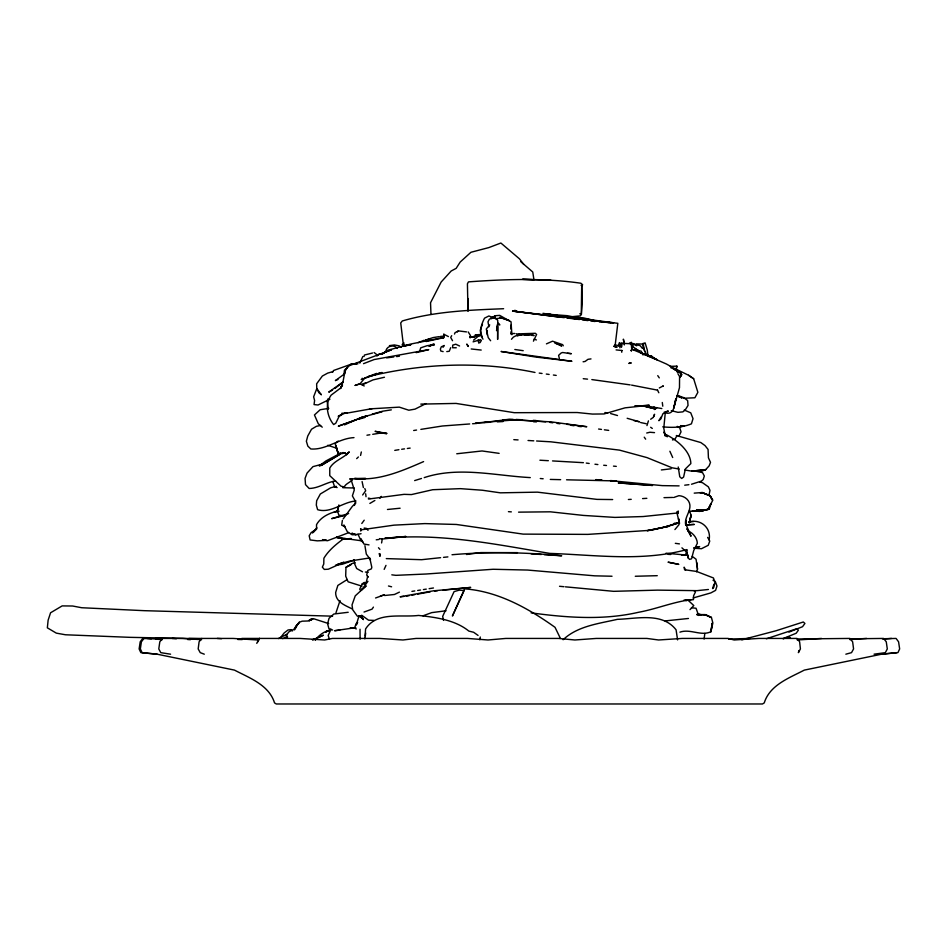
<?xml version="1.0" encoding="UTF-8"?>
<svg xmlns="http://www.w3.org/2000/svg" width="947" height="947" viewBox="0 0 947 947"><rect width="100%" height="100%" fill="white"/><g stroke="black" fill="none" stroke-linecap="round" stroke-linejoin="round"><path stroke-width="1.42" d="M313.575 532.06L316.511 529.077L316.535 524.638C320.737 517.086 329.059 513.132 337.144 511.285M344.069 373.592L344.412 370.348L347.833 366.773L345.087 370.739L345.039 372.633L345.087 370.739L347.833 366.773L349.905 365.459L391.49 349.774L383.772 352.84L388.945 350.236M468.078 310.924L468.244 298.554L468.067 310.45M365.956 583.139L363.908 583.956L366.359 581.92L367.685 576.261L368.04 577.303L366.702 574.983L367.827 570.39L371.366 568.863L371.816 567.3L369.732 557.83M360.866 528.734L360.771 531.054L360.629 528.663M360.026 629.246L360.097 639.107M443.812 334.232L443.61 337.298L443.812 334.232L448.416 336.576M364.832 638.834L365.601 628.915C376.989 611.312 400.865 617.61 418.527 615.432C435.786 617.314 455.081 619.894 468.86 631.093L473.642 632.276L478.069 635.425M450.677 347.703L449.257 351.278L446.783 351.597M685.711 525.218C684.054 517.654 690.505 512.28 689.913 505.094C689.333 499.602 684.172 495.991 678.928 495.672L673.672 497.518M619.871 347.857L620.368 343.24L629.554 343.666L632.738 345.335L632.229 349.479M365.353 635.804L365.672 632.975M419.675 351.1L420.728 347.833L427.002 345.726L434.401 344.59L429.618 345.975L433.868 343.749L433.596 345.43M380.221 553.9L379.936 556.374L379.167 553.569M345.963 567.348L351.088 564.483L345.963 567.348L345.691 576.143L348.117 581.813L362.014 586.181M615.017 346.519L617.823 323.294L611.537 322.572M704.106 639.059L704.817 633.46M361.328 451.968L360.57 455.436M256.767 643.38L259.549 638.432L257.643 639.983L233.128 638.432L188.891 638.432M470.103 337.925L470.481 335.569L468.197 331.935M381.594 542.951L382.245 539.139L379.581 538.606M479.798 639.781L480.283 637.011M678.372 511.072L677.886 513.736L677.436 511.392M709.09 494.701L709.99 490.333L708.356 486.841L702.402 482.65L699.608 482.047M676.88 366.134L676.016 370.159L676.88 366.134L670.239 366.382M345.087 370.739L342.968 381.925L340.529 388.566L342.518 384.991L340.245 388.306L331.13 395.136C324.726 404.014 327.117 416.597 333.628 424.552L335.759 423.25L339.062 416.479L341.654 414.478L338.197 416.289L345.028 413.152M362.831 356.522L359.836 363.139M689.298 522.685L691.085 515.334L689.298 522.685L691.085 515.334L689.463 510.599M354.438 505.438L355.445 501.365L352.379 495.908L354.296 489.954L351.29 480.33M443.066 338.292L443.705 335.7M342.98 515.736L338.837 515.18L337.404 510.634L338.884 504.94M364.062 356.498L364.394 355.042L372.562 353.006M798.984 650.506L798.392 652.649L800.416 648.932L799.623 641.806L797.019 638.432L758.878 638.432L734.15 639.983L728.006 638.432L682.313 638.432L658.567 639.983L646.872 638.432L596.29 638.432L574.9 639.983L558.328 638.432L505.793 638.432L488.013 639.983L467.522 638.432L416.088 638.432L402.937 639.983L379.735 638.432L332.385 638.432L324.632 639.983L300.057 638.432L241.769 638.432M286.136 638.136L287.391 633.744L289.166 631.637L293.665 629.53L299.37 622.25L302.176 621.173L307.728 620.995L313.646 618.734L328.68 623.588M340.02 600.576L335.984 612.768M713.908 584.275L712.582 588.584L713.73 587.424L715.009 582.358L713.434 577.954L696.554 571.443L685.012 569.786M646.955 425.582L648.423 420.882M696.637 571.834L697.501 569.183L696.045 559.203L692.233 556.398M653.797 416.55L654.566 414.253L653.241 417.414L650.66 419.237M294.505 629.933L297.169 624.689L295.298 628.642M359.777 616.237L361.896 617.101L363.269 619.551L361.896 617.101L357.291 616.095L352.698 609.738L352.024 604.932L355.243 595.864L366.158 585.85L361.766 589.744L362.074 588.868M631.4 350.745L632.324 348.129L631.341 344.01L631.613 348.342M337.404 510.634L338.505 507.616L338.079 508.717M342.376 520.377L341.689 525.171L344.909 526.639L343.808 525.017L347.336 531.729L352.13 534.783L356.238 534.593L351.81 533.268L355.717 534.735L361.067 533.706M618.237 345.833L619.421 342.589M631.27 350.911L632.324 348.129L631.057 350.52M356.297 623.363L354.663 627.636L356.155 629.021M685.273 555.333L687.262 550.195M327.934 398.9L327.106 401.055L328.278 409.104M454.501 334.066L455.081 332.634L457.922 331.249M330.941 629.21L328.171 635.555L329.449 639.142M385.891 352.26C385.346 346.093 394.295 343.844 397.219 348.472M384.174 569.36L385.985 565.383M533.433 341.169L536.606 334.469L535.327 333.297L519.572 333.829L513.357 337.132L511.475 339.275M364.394 582.381L362.263 583.814L359.718 589.212L360.76 590.573M359.02 615.858L356.273 624.925L357.623 622.439M679.082 435.845L681.047 431.832L679.757 427.914L677.247 426.363M451.683 335.676L450.701 337.452L452.524 340.695M257.466 642.137L259.549 638.432M480.093 342.648L481.372 340.387M661.018 417.082L658.887 420.705L660.876 418.882L662.876 413.792L668.322 411.01L664.143 412.182M676.797 436.022L674.962 439.148L672.477 439.953M679.78 377.498L681.627 374.704L679.78 377.498L681.627 374.704L680.55 373.047L673.696 368.951L680.55 373.047M373.414 607.11L372.064 609.134L364.027 612.034M482.497 324.04L480.259 330.266L480.792 334.267M457.389 331.923L458.123 330.858L466.516 331.9M343.216 518.873L352.331 506.373L355.918 502.869M332.397 372.242L333.64 370.466L350.769 364.346L356.877 363.601M362.654 494.973L365.684 490.747L364.796 488.534M402.7 344.968L404.085 343.039M379.901 498.3L381.321 496.37M361.79 523.49L364.204 520.199M361.766 589.744L367.945 581.328M143.991 638.432L141.411 641.806L140.345 648.932L142.145 652.649L157.119 654.188L234.477 670.109C249.582 678.005 269.007 685.001 274.535 702.887L276.275 703.976L762.501 703.976L764.253 702.887C769.769 685.001 789.194 678.005 804.299 670.109L881.657 654.188L896.631 652.649M280.513 637.674L284.112 632.987L288.077 629.956L290.93 629.648L292.54 630.951M201.818 638.432L199.095 641.806L198.183 648.932L200.243 652.649L204.292 654.188M162.541 638.432L159.806 641.806L158.788 648.932L160.777 652.649L170.567 654.188M489.729 324.916L486.296 329L488.226 337.629L490.641 340.742M346.602 454.596L348.318 452.548M312.51 533.019L316.949 527.87M346.614 454.678L349.254 451.849C343.654 458.36 334.137 460.384 329.769 468.067L329.757 475.643L341.038 486.213L344.53 486.947C344.341 483.704 357.386 479.158 350.307 479.052M690.008 609.631L693.796 605.559L688.232 600.374M356.676 458.62L358.392 456.963M312.38 639.687L317.15 638.207L315.209 640.065C318.926 635.342 323.91 631.329 330.041 630.252L325.732 631.767L329.473 630.891M654.046 406.89L654.495 409.459L656.342 407.707M473.547 340.162L480.188 334.599L482.994 339.156M376.965 356.048L379.084 354.119L381.759 354.048M285.094 635.816L286.763 634.312L278.418 638.55M309.207 620.83L311.137 619.113L309.089 620.439M491.682 318.666L495.009 315.753L499.696 315.375L511.025 321.791L511.889 334.717M382.339 354.071L387.773 350.272M563.122 639.734C577.552 626.014 598.693 623.659 617.373 619.338C636.739 618.805 662.367 612.022 676.075 629.838L677.59 639.9M674.915 529.562L679.023 524.614L678.537 518.589L679.532 523.419M338.15 441.077L335.072 443.646L338.126 453.234L342.897 453.554M662.687 386.4L663.374 385.855L659.313 387.962M334.907 388.471L342.944 382.138M316.511 529.077L311.113 532.628L309.195 535.777L310.119 539.944L317.257 540.844L326.49 540.406L322.536 539.612L327.544 540.725L348.532 532.735M343.216 381.854L328.727 392.129L332.504 390.069M369.863 503.437L374.87 500.466M344.72 373.757L335.38 380.611L337.949 379.463M343.998 538.464C336.422 543.957 328.704 550.207 323.886 558.245L323.767 563.986L322.359 567.135L324.312 569.431L328.278 569.218L343.832 562.246L337.404 564.471L349.976 560.991L368.951 558.067M348.212 566.128L352.331 563.418L355.161 562.826M654.495 409.459L656.673 408.039M341.441 453.4L321.483 465.285L339.985 454.3M382.221 353.716L389.087 350.153M426.02 403.576L415.046 409.128L408.796 410.217L399.314 407.139L369.508 408.891M546.431 343.868L552.527 341.192L562.648 344.649L563.287 345.773M490.96 317.932L495.506 315.825M347.206 579.564L337.854 585.424L335.652 592.491C335.487 602.079 345.205 605.358 352.237 608.945M340.956 452.997L325.804 461.011L319.293 465.924L321.956 465.237M329.947 399.184L318.062 404.996L314.049 404.582L314.605 400.486L313.635 396.817L316.783 388.601L316.641 383.784L322.359 376.03L327.709 373.106L333.261 371.532M318.405 637.603L323.401 635.177L312.794 639.947M362.263 384.849L372.964 379.913L384.458 377.249M344.519 424.872L360.76 417.651L382.162 411.756M629.376 343.193L631.436 342.293M423.593 461.603C401.8 471.05 378.764 481.159 354.569 478.448L365.708 478.495L349.632 478.969M309.184 620.628L312.522 619.208M782.991 638.657L796.178 633.247L798.368 630.205L796.77 628.749L766.36 638.775M473.086 341.855L480.626 339.642M788.934 632.123L802.535 626.701L804.914 623.457L803.328 621.99L776.22 630.702L741.797 639.805M325.732 631.767L330.823 629.743M313.883 639.509L317.15 638.207M377.474 354.865L378.409 354.498M418.018 342.684L424.138 340.269M361.92 384.304L365.909 382.73M364.702 378.042L376.646 373.39M363.53 363.66L374.16 359.552L428.742 349.632L416.218 352.639M361.198 379.522L380.505 372.763M422.954 615.822L431.714 612.626L446.049 610.779M354.462 560.044L342.246 564.27L335.51 565.158M355.965 419.852L338.316 426.162L367.057 415.828M360.038 418.385L366.832 415.958M678.975 522.602L668.416 526.319L650.826 530.284L587.886 534.38L523.158 534.12L456.336 524.46L424.812 523.596L393.964 525.147L360.914 529.858M310.509 619.823L312.593 619.101M399.421 592.124L394.437 594.491L384.577 595.509M783.358 638.728L788.946 636.81L790.556 638.254M282.62 638.621L287.616 636.929M693.157 597.959L710.806 592.929L715.589 590.372L716.974 585.992L715.281 581.529L713.02 580.215M678.975 522.507L665.777 526.698L668.298 525.999M414.644 480.591L421.474 478.472M424.209 477.619C458.443 466.232 495.174 475.702 530.273 477.596M364.773 416.621L359.327 418.254L364.548 416.704M348.638 513.511L331.675 518.648L345.667 515.251M382.02 372.467L368.632 376.504C422.847 363.246 480.129 361.056 534.996 372.455M678.62 427.215L684.243 425.759M670.867 525.254L677.283 523.383L674.359 523.182M426.138 341.524L443.954 337.665M359.173 419.095L364.796 417.485M372.207 414.135L382.6 411.211L391.324 409.862M362.062 417.284L367.247 415.816M380.422 595.959L384.446 594.834L375.568 597.983M390.235 349.585L410.856 344.01L442.604 337.653M642.788 343.56L645.144 342.909L647.298 350.118L647.902 355.717M845.837 654.188L851.519 652.649L853.567 648.932L852.631 641.806L849.885 638.432L796.995 638.976M322.915 463.983L312.972 466.634L307.053 473.098L305.076 478.377L305.502 484.627L309.148 488.474C318.642 488.332 326.372 482.224 335.605 480.934M336.256 486.32L330.704 487.788L320.346 493.991L316.665 500.738L316.31 505.082L317.624 509.699C330.894 513.724 342.921 501.827 355.965 500.975M429.263 339.144L425.345 340.174L433.051 337.594L439.242 336.623M646.718 433.016L649.879 432.246L654.531 432.637M353.989 437.621C338.718 438.354 326.159 450.192 310.829 448.973L307.834 446.12L306.366 441.231L307.751 436.034L311.516 429.24L316.44 426.292L320.619 425.499M691.535 484.237L701.431 481.088L703.219 479.549L704.319 475.998L702.532 472.636L695.773 471.168M686.776 549.591C641.971 561.843 595.391 554.906 549.769 553.403C495.388 544.253 440.154 532.865 384.778 538.31L405.837 536.464M693.926 547.922L699.644 546.585L694.175 547.863M628.891 363.47L631.27 362.926L629.234 363.103M428.565 345.892L431.122 345.347M410.868 344.744L402.167 346.247L410.063 344.696M664.451 527.124L647.215 530.687L668.416 526.319L665.777 526.852M479.241 336.102L474.009 336.161M648.435 356.451L651.477 355.894L654.839 359.043M406.346 596.172L409.163 595.663M411.969 595.154L414.786 594.633M417.603 594.124L430.269 591.816M372.313 408.607L347.407 413.046L341.772 413.283M404.57 345.844L410.051 344.897M583.103 361.79L585.128 361.446L587.969 359.327L590.999 358.901M394.769 450.381L398.9 449.695M521.951 334.871L516.884 335.7L522.91 334.587L530.616 334.776M328.787 408.37L320.157 409.743L314.451 414.964L318.287 423.747L322.252 427.18M356.901 363.376L350.769 364.346L357.966 363.79M366.951 435.218L369.839 434.756M372.739 434.306L382.86 432.708L386.992 433.442L375.059 431.323L386.4 433.821M411.921 591.39L414.786 590.94M417.663 590.478L420.539 590.028M423.404 589.579L426.28 589.117M429.145 588.667L433.454 587.98M413.685 430.506L416.55 430.056M420.859 429.382L442.403 425.996L469.676 423.96M368.442 499.045L404.085 494.346L411.436 494.583L432.708 489.717L460.42 488.652L482.473 490.25L500.347 492.831L537.494 492.156L596.93 499.377L612.662 499.554M579.777 313.8L581.292 313.575L581.671 286.74L582.606 284.68L580.854 283.224C543.708 277.85 505.71 279.152 468.469 281.875L467.427 283.792L467.972 310.983M389.418 345.643L394.39 344.945L399.101 345.856L401.398 347.312M362.263 583.814L364.394 583.518M401.682 449.269L404.511 448.878M407.328 448.487L410.146 448.097M874.057 654.188L885.35 652.649L887.303 648.932L886.262 641.806L883.551 638.432L850.181 638.823M677.354 513.014L643.108 516.541L614.934 517.405L583.388 515.417L550.349 511.818L518.565 512.149M466.504 554.492L480.78 552.586L517.441 552.634M386.648 357.883L393.751 356.948M396.592 356.581L399.433 356.202M376.231 539.826L378.978 539.459M381.724 539.103L405.801 536.476M531.125 612.863C566.685 617.669 603.097 620.451 638.408 612.307C656.188 609.099 672.962 601.949 690.919 599.7L685.758 600.528L693.429 599.652L693.583 595.793L695.453 591.946L694.08 590.774M483.893 422.528L509.226 419.308L545.721 421.829M337.25 511.451L334.374 511.806L339.133 511.238M684.717 485.195L688.931 484.686M661.361 469.937L671.139 468.777M339.831 630.11L334.587 630.714L354.983 627.743M440.592 557.676L421.616 559.701L386.293 558.6M443.516 557.357L447.895 556.895M665.031 620.924L688.457 618.474M452.015 554.741C488.498 551.521 525.254 552.314 561.689 555.771L544.229 554.67M708.403 589.484L697.039 590.656L657.49 590.135L613.62 591.33L565.418 586.832M479.869 334.516L475.122 335.001L478.981 334.682M387.465 509.486L400.108 508.219M434.495 591.046L437.384 590.75M443.184 590.17L470.706 587.424L433.43 590.821L400.072 596.799L403.836 596.421M572 316.689L580.298 315.86L581.411 314.475L582.287 302.567L581.801 285.899L581.079 285.236M881.657 654.188L897.922 652.649L899.65 648.932L898.573 641.806L896.063 638.432L882.344 638.763M456.75 453.767L482.047 450.961L499.128 453.353M503.615 308.722C469.605 310.083 435.194 311.35 402.297 320.962L400.723 322.939L403.493 346.022M440.473 336.422L443.255 336.197M883.267 639.095L891.506 638.432M694.21 493.127L702.058 492.535L710.25 495.979L712.357 499.933L709.978 495.683L702.058 492.535L709.978 495.683L712.854 500.134L707.942 509.474L689.025 511.463M689.156 521.88C700.733 518.767 711.493 527.905 709.102 539.968M472.553 423.747L476.862 423.427M636.538 343.903L643.759 344.069M351.207 538.488L344.412 538.985L336.552 537.363L362.31 540.891M689.274 521.856L693.524 521.548M849.802 639.592L866.6 638.432M628.382 499.507L631.223 499.329M642.587 498.596L646.848 498.323M348.662 538.725L344.412 538.985L336.552 537.363M797.256 639.983L821.511 638.432M728.598 639.071L750.296 638.432M685.841 524.922L694.329 524.425L685.675 524.969M634.916 406.05L639.213 405.801M643.522 405.565L649.263 405.245L625.067 407.837L603.997 413.957L592.443 414.076L577.208 412.525L514.245 412.691L456.052 403.422L420.811 404.109M490.108 422.255L475.761 423.013L514.363 419.923L551.13 421.865L586.773 426.718L566.815 424.303M497.293 421.865L503.035 421.557M634.904 406.192L644.943 405.742L661.835 408.559M511.049 333.64L514.766 333.486M348.2 612.283L333.829 614.035L329.023 618.32L327.603 623.824L328.917 628.654L332.598 630.027M345.679 538.594L341.37 538.748L343.986 538.855M657.265 575.681L635.283 576.261M350.106 628.05L355.859 627.861M679.922 632.146C690.268 628.477 701.348 636.562 710.925 631.685L712.866 622.948L711.434 617.539L704.994 614.591L697.998 614.579M663.989 497.66L672.583 497.447M664.735 435.289L665.883 435.265M502.81 419.734L513.073 419.509M632.478 345.134L631.803 345.146L632.738 345.335M700.129 492.913L702.982 492.89M155.225 638.432L182.83 638.432L201.557 639.687M523.218 334.67L529.006 334.753M679.106 485.882L662.249 485.622L610.448 480.638M200.918 638.752L130.07 637.343L65.45 634.774L56.311 633.129L47.35 627.825L48.119 620.226L50.57 612.78L62.159 605.902L72.611 606.009L81.726 607.737L144.264 610.673L332.598 616.166M237.815 639.485L242.243 639.58M344.601 412.987L347.407 413.046L344.649 412.904M550.302 479.419L560.648 479.667M566.566 479.798L616.485 480.946L610.602 480.567M612.022 576.238L594.728 575.835L527.609 570.058L493.079 569.265L426.055 574.012L395.882 575.338L391.809 574.829M342.755 487.693L354.296 488.013M681.461 555.001L686.989 555.167L666.061 553.202M533.682 279.685L522.448 279.318L550.953 280.253M456.276 347.774L452.571 347.738L452.737 345.122L455.756 344.211L459.591 346.01M696.992 614.875L701.135 615.053M533.54 421.77L536.464 421.889M374.077 620.415L368.549 620.178L361.659 615.219M516.008 419.45L521.75 419.746M533.232 420.361L536.109 420.515M539.908 460.218L548.337 460.692M552.539 460.929L583.399 462.681M513.807 439.668L518.08 439.917M528.047 440.497L533.753 440.829M536.594 440.994L550.846 441.823L619.492 450.121L646.979 457.602L672.192 467.83L679.212 469.025M608.838 322.418L604.79 322.169L613.62 322.785L587.471 319.281L569.881 317.92M668.12 554.338L670.748 554.492M662.734 426.837C672.287 427.795 682.479 427.618 691.428 423.842L693.026 418.669L690.754 412.833L684.255 410.063M616.095 349.905L622.226 350.532M601.771 480.011L595.888 479.644L601.676 480.058M694.246 548.266L701.455 548.715L708.238 545.294L709.753 541.045L707.634 537.387M531.137 553.853L541.317 554.492M217.265 638.432L221.539 638.704M469.842 336.753L474.826 337.085L469.759 336.611M481.206 350.059L471.215 348.97M172.176 638.432L176.379 638.728M187.577 639.497L190.383 639.687M508.432 511.664L511.333 511.877M692.364 510.883L699.691 511.404L709.279 509.107L711.043 503.532L707.942 509.474L709.279 509.107L700.851 510.622L696.743 510.184M571.976 317.02L583.447 317.861L594.207 320.453M599.415 321.838L610.981 322.702L512.587 311.078L564.246 317.671M527.467 335.049L524.804 334.847L531.137 334.469L534.132 335.546L531.468 335.345M162.209 639.201L142.713 638.432L140.203 641.806L139.126 648.932L140.854 652.649L157.119 654.188M553.758 315.6L556.54 315.825M147.27 638.432L151.39 638.763M155.521 639.095L162.387 639.651M365.376 572.047L368.241 572.284M571.195 318.085L586.631 319.494L567.241 315.671L546.597 314.144M603.689 465.249L606.482 465.498M613.478 466.125L616.284 466.374M685.794 600.031L688.599 600.28M540.287 478.507L543.152 478.768M696.661 510.054L703.443 510.682L696.447 510.09M559.535 586.288L563.95 586.702M684.101 599.972L686.847 600.244M681.686 554.634L686.989 555.167M583.245 378.705L587.542 379.143M591.839 379.581L630.169 384.884M691.464 607.761L696.045 608.258L698.614 615.467M571.183 318.216L579.73 319.163L542.962 313.315M697.288 614.236L705.314 615.136M567.478 353.243L571.349 353.693L562.601 352.509L561.133 353.006L558.588 355.374L559.322 358.309M594.965 464.219L597.877 464.563M567.028 318.014L579.528 319.541M582.31 319.885L587.945 320.595M560.079 317.162L512.587 311.078M590.798 320.962L595.071 321.507M697.099 614.248L700.579 614.698L697.726 614.26M578.38 426.316L581.269 426.706M598.587 429.027L601.475 429.417M604.364 429.808L608.696 430.388M586.288 463.071L589.176 463.462M675.318 543.329L679.437 543.886M523.218 350.686L514.837 349.502M539.222 373.094L542.051 373.473M546.301 374.053L549.13 374.444M553.379 375.024L556.209 375.414M549.982 422.421L552.811 422.8M557.061 423.392L559.902 423.783M571.242 425.345L574.071 425.736M555.664 315.351L558.588 315.765M547.993 314.179L552.326 314.795L546.881 313.966M604.884 412.537L607.785 412.963M345.395 452.974L342.814 452.571L346.638 453.862M364.181 528.047L366.607 528.438L368.016 530.332M369.022 544.892L363.979 544.063L360.795 538.772L362.819 542.086L360.925 540.559L357.966 534.191M402.155 344.424L404.369 344.791M684.823 469.984L691.843 471.168L701.384 471.31L705.693 469.617L709.161 465.841L710.51 462.361L708.427 457.827L708.072 449.446L705.018 445.575L700.827 442.557L676.324 435.513M547.224 314.321L550.041 314.818M552.847 315.315L555.652 315.825M516.222 333.758L519.122 334.291M631.59 385.109L657.573 390.152M680.621 425.653L683.379 426.197L680.538 425.617M596.811 320.986L599.427 321.518M640.646 422.54L646.185 423.723M633.945 420.586L639.58 421.829L627.163 418.29M614.272 346.566L617.089 347.194L613.656 346.105M368.324 498.086L370.277 498.524M643.356 406.026L653.394 408.5M671.293 410.678L677.934 412.336L682.882 411.862L685.178 410.027L688.043 405.446L687.64 400.557L683.403 397.397M631.341 343.063L640.219 345.726L642.433 348.437M443.137 351.609L440.793 351.017L440.379 349.076L441.314 346.803L444.226 345.501L443.125 347.218L442.687 346.673M642.646 405.718L655.052 408.867M337.262 448.393L327.757 445.303M337.132 487.575L334.658 486.936L332.87 481.55M388.471 585.992L391.585 586.797M670.807 367.708L675.377 369.638M610.614 413.567L617.503 415.532M615.029 344.72L620.297 346.318M499.732 317.245L509.391 320.654L501.437 317.955L495.47 318.76L494.512 317.837M677.922 395.609L682.029 396.959M676.845 395.716L684.492 398.237L694.897 397.776L697.868 392.318L693.666 378.764L688.587 375.261L675.59 368.975M641.012 353.113L651.429 356.605L657.076 359.694L633.117 349.774M641.498 353.089L651.429 356.605L641.593 353.148L666.463 364.027L676.395 369.567L677.389 372.337M534.096 339.109L536.393 339.949M664.936 435.762L667.457 436.721L663.764 432.175L664.877 433.998L663.776 428.151L665.268 412.88C674.643 415.378 674.134 404.712 675.874 398.794L673.66 408.252L679.484 387.654L679.579 376.527L677.898 373.686M493.647 317.825L488.877 315.978L484.544 318.145C481.656 323.673 479.123 330.811 482.212 336.73M514.789 310.285L516.896 311.113M666.7 434.898C677.164 440.379 690.493 450.985 690.86 463.568L685.403 468.931L683.604 477.063L681.698 478.448L679.757 476.779L678.218 466.989M358.712 615.799L362.464 617.48L361.269 615.846M688.031 530.853C692.908 532.972 697.063 537.754 697.347 543.235L693.713 550.55L691.57 558.801L689.57 559.381L688.362 558.067L686.895 552.397L681.923 547.84M633.507 344.163L636.739 345.821M362.512 571.799L356.676 568.52L354.758 564.163L354.06 559.653M673.956 368.608L680.455 372.479L681.165 374.621M693.666 378.764L688.587 375.261M650.636 427.275L652.305 428.435M497.944 323.46L499.838 324.904L497.992 323.081M633.058 346.886L638.858 350.887L636.112 349.301L633.756 349.692L641.166 351.148L643.06 355.03M374.124 352.521L377.545 355.243M362.156 378.315L364.003 379.025L360.026 383.795L355.172 385.405L360.026 383.795L364.228 385.974M520.803 261.703L532.747 271.99L533.942 279.756M378.48 547.721L379.925 549.355M523.774 264.426L519.465 258.839L500.88 243.024L488.865 247.581L470.931 252.281L460.183 262.059L456.17 268.344L451.163 271.02L441.16 282.028L430.542 302.744L430.956 313.859M468.315 346.223L466.764 344.069L468.197 346.495M644.232 437.183L645.653 439.159M657.751 375.628L659.278 377.877M560.304 638.183L555.013 627.305C528.225 608.223 498.027 591.319 464.622 588.856L452.417 616.012L464.148 590.49L459.283 590.135L454.087 591.615L442.675 616.379L443.516 620.403M644.777 351.515L643.356 344.755L642.539 345.004L644.777 351.515L647.014 355.232M687.048 528.888L690.458 534.735M687.037 528.935L691.026 536.262L686.184 524.898L686.137 520.412M658.828 392.756L657.467 390.105M685.581 570.082L684.16 567.182L684.563 569.692M669.872 451.257L672.69 457.519M337.085 450.038L338.126 453.234L335.64 445.09L337.085 450.038L336.765 448.7M364.926 545.673L366.311 554.102L370.514 559.713L369.531 558.529L369.697 559.523M621.706 350.497L621.753 352.26M360.985 616.083L361.612 618.19L360.985 615.787M676.738 512.09L679.437 523.229M362.097 481.561L363.364 487.551M624.369 344.223L623.375 339.156L624.333 344.933M488.912 326.762L487.989 321.85L489.35 319.163L494.736 317.316L497.743 320.429L497.637 339.405L497.649 326.537M510.812 331.912L511.226 334.35M478.91 343.276L478.33 339.724L478.578 342.317M662.296 402.487L662.77 406.192M365.672 493.766L366.027 496.713M696.826 562.707L697.501 569.183M487.089 332.137L486.959 330.361L487.267 334.883M621.469 343.797L621.469 347.182L621.93 343.098L621.469 343.797M511.084 327.804L510.978 329.083L510.918 325.117L511.084 327.804M712.191 623.304L710.925 631.685L712.191 623.304M497.731 323.554L496.583 330.55L497.731 323.554M297.228 624.665L295.405 627.245L299.37 622.25L297.228 624.665M705.693 469.617L691.843 471.168L705.693 469.617M626.346 483.455L618.249 482.934L652.519 485.456L626.346 483.455M571.692 361.245L536.073 357.102L501.046 351.479L571.692 361.245M671.08 562.719L668.037 562.187L678.821 564.388L671.08 562.719M560.198 344.933L554.918 342.992L561.678 346.081L560.198 344.933M706.663 615.29L704.994 614.591L711.434 617.539L706.663 615.29M681.745 397.835L677.756 396.106L681.745 397.835M321.282 394.662L318.973 392.816L316.783 388.601L321.282 394.662M688.362 558.067L686.812 552.385L688.362 558.067"/></g></svg>
